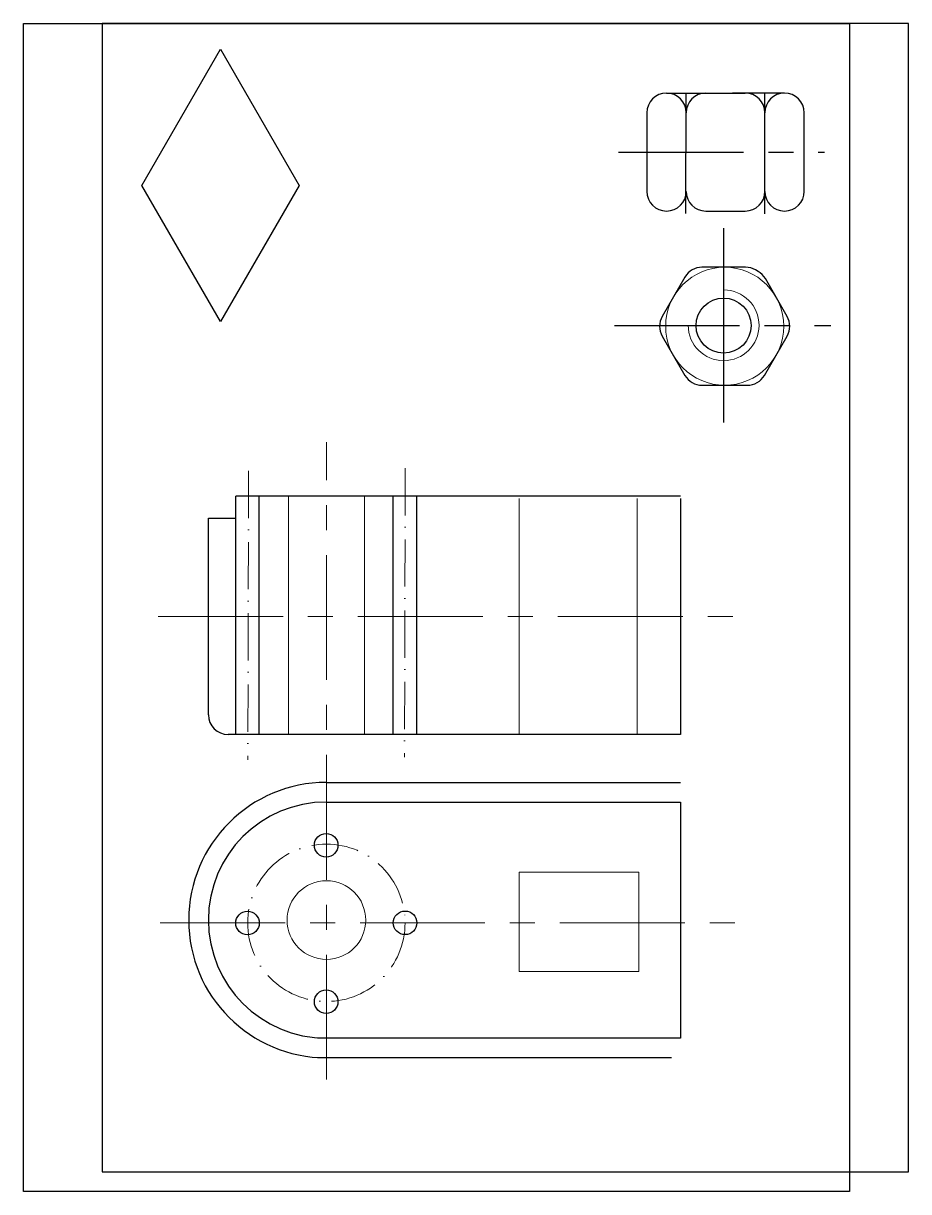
# Model space of a CAD drawing. Header units: millimetres. Extents: x 0 to 225, y 0 to 297.
import ezdxf

# ---------------------------------------------------------------- set-up
doc = ezdxf.new("R2010")
doc.units = ezdxf.units.MM
for name, pattern in [('ACAD_ISO10W100', [18, 12, -3, 0, -3]), ('осевая', [50.8, 31.75, -6.35, 6.35, -6.35]), ('осеваяX2', [101.6, 63.5, -12.7, 12.7, -12.7])]:
    doc.linetypes.add(name, pattern=pattern)
for name, color, linetype, lineweight in [('Вспомогат', 7, 'Continuous', 20), ('Контур', 7, 'Continuous', 30), ('Оси', 7, 'ACAD_ISO10W100', 20)]:
    doc.layers.add(name, color=color, linetype=linetype, lineweight=lineweight)

msp = doc.modelspace()

# ---------------------------------------------------------------- linework, layer by layer
for p, q in [((0, 0), (0, 297)), ((0, 297), (210, 297)), ((210, 0), (0, 0)), ((0, 0), (0, 0))]:
    msp.add_line(p, q)
at = {"linetype": 'осевая'}
for p, q in [((151.25, 264.29), (203.58, 264.29)), ((150.28, 220.17), (205.22, 220.17))]:
    msp.add_line(p, q, dxfattribs=at)
at = {"linetype": 'осеваяX2'}
msp.add_line((177.97, 244.97), (177.97, 195.53), dxfattribs=at)
at = {"lineweight": 30}
msp.add_lwpolyline([(20, 5), (225, 5), (225, 297), (20, 297)], close=True, dxfattribs=at)
at = {"layer": 'Вспомогат'}
for p, q in [((188.47, 274.29), (188.47, 274.29)), ((168.47, 254.29), (168.47, 254.29)), ((188.47, 254.29), (188.47, 254.29)), ((67.41, 116.23), (67.41, 176.83)), ((86.72, 116.23), (86.72, 176.83)), ((126.04, 116.23), (126.04, 176.23)), ((156.02, 116.23), (156.02, 176.23))]:
    msp.add_line(p, q, dxfattribs=at)
msp.add_lwpolyline([(126.04, 81.24), (156.44, 81.24), (156.44, 55.98), (126.04, 55.98)], close=True, dxfattribs=at)
for centre, radius in [((178.25, 220), 15), ((77.02, 69.04), 10)]:
    msp.add_circle(centre, radius, dxfattribs=at)
at = {"layer": 'Контур'}
for p, q in [((210, 297), (210, 0)), ((30.12, 255.82), (50.12, 290.46)), ((50.12, 290.46), (70.1, 255.82)), ((163.47, 279.29), (163.47, 279.29)), ((163.47, 279.29), (173.47, 279.29)), ((168.34, 248.65), (168.47, 279.29)), ((173.47, 279.29), (183.47, 279.29)), ((193.47, 279.29), (180.27, 279.29)), ((188.49, 248.55), (188.47, 279.29)), ((193.47, 279.29), (193.47, 279.29)), ((158.47, 274.29), (158.47, 254.29)), ((198.47, 254.29), (198.47, 274.29)), ((50.12, 221.18), (30.12, 255.82)), ((70.1, 255.82), (50.12, 221.18)), ((163.47, 249.29), (163.47, 249.29)), ((173.47, 249.29), (183.47, 249.29)), ((193.47, 249.29), (193.47, 249.29)), ((167.02, 176.83), (53.96, 176.83)), ((53.96, 116.23), (53.96, 176.83)), ((59.96, 116.23), (59.96, 176.83)), ((94.02, 116.23), (94.02, 176.83)), ((94.02, 175.48), (94.02, 176.83)), ((100.02, 116.23), (100.02, 176.83)), ((167.02, 176.23), (167.02, 116.23)), ((47.02, 121.23), (47.02, 171.23)), ((47.02, 171.23), (53.96, 171.23)), ((167.02, 116.23), (52.02, 116.23)), ((59.96, 116.23), (59.96, 116.23)), ((77.02, 104.04), (167.02, 104.04)), ((77.02, 99.04), (167.02, 99.04)), ((77.02, 99.04), (167.02, 99.04)), ((167.02, 99.04), (167.02, 39.04)), ((164.73, 39.04), (74.73, 39.04)), ((167.02, 39.04), (77.02, 39.04)), ((164.73, 34.04), (74.73, 34.04))]:
    msp.add_line(p, q, dxfattribs=at)
at = {"layer": 'Контур', "lineweight": 15}
msp.add_line((168.47, 274.29), (168.47, 274.29), dxfattribs=at)
at = {"layer": 'Контур'}
msp.add_lwpolyline([(168.15, 232.5), (162.37, 222.5, 0.267949), (162.37, 217.5), (168.15, 207.5, 0.267949), (172.48, 205), (184.02, 205, 0.267949), (188.35, 207.5), (194.13, 217.5, 0.267949), (194.13, 222.5), (188.58, 232.11, 0.131652), (186.75, 233.94), (186.07, 234.33, 0.131652), (183.57, 235), (172.48, 235, 0.267949)], format="xyb", close=True, dxfattribs=at)
msp.add_lwpolyline([(77.02, 99.04), (77.02, 99.04)], dxfattribs=at)
msp.add_lwpolyline([(77.02, 99.04), (77.02, 99.04)], dxfattribs=at)
for centre, radius in [((177.97, 220.17), 7), ((76.96, 88.06), 3), ((56.96, 68.28), 3), ((97.02, 68.34), 3), ((76.96, 48.28), 3)]:
    msp.add_circle(centre, radius, dxfattribs=at)
for centre, radius, start, end in [((163.47, 274.29), 5, 90, 180), ((163.47, 274.29), 5, 0, 90), ((173.47, 274.29), 5, 90, 180), ((183.47, 274.29), 5, 0, 90), ((193.47, 274.29), 5, 90, 180), ((193.47, 274.29), 5, 0, 90), ((163.47, 254.29), 5, 180, 270), ((163.47, 254.29), 5, 270, 0), ((173.47, 254.29), 5, 180, 270), ((183.47, 254.29), 5, 270, 0), ((193.47, 254.29), 5, 180, 270), ((193.47, 254.29), 5, 270, 0), ((52.02, 121.23), 5, 180, 270), ((77.02, 69.04), 35, 90, 270), ((77.02, 69.04), 30, 90, 270)]:
    msp.add_arc(centre, radius, start, end, dxfattribs=at)
at = {"layer": 'Контур', "lineweight": 15}
msp.add_arc((177.97, 220.25), 9, 180, 89.7015, dxfattribs=at)
at = {"layer": 'Оси', "linetype": 'осевая'}
for p, q in [((77.02, 28.49), (77.02, 190.56)), ((34.24, 146.23), (183.8, 146.23)), ((34.77, 68.34), (185.08, 68.34))]:
    msp.add_line(p, q, dxfattribs=at)
at = {"layer": 'Оси'}
for p, q in [((57.24, 183.22), (57.07, 109.77)), ((97.04, 183.91), (96.88, 110.46))]:
    msp.add_line(p, q, dxfattribs=at)
msp.add_circle((77.02, 68.34), 20, dxfattribs=at)

doc.saveas('drawing.dxf')
